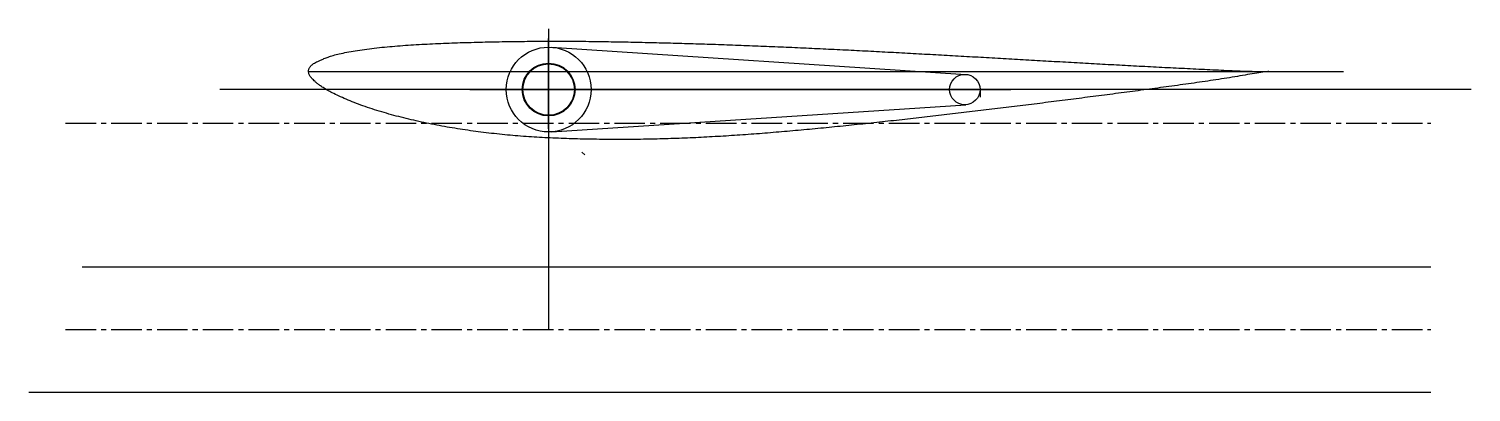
# Model space of a CAD drawing. Header units: millimetres. Extents: x 734 to 2905, y 104 to 2100.
# Drawn here: x 2004 to 2905, y 745 to 972 of the extents above; entities that cross this region are included whole.
import ezdxf

# ---------------------------------------------------------------- set-up
doc = ezdxf.new("R2010")
doc.units = ezdxf.units.MM
doc.linetypes.add('CENTER2', pattern=[28.575, 19.05, -3.175, 3.175, -3.175])

msp = doc.modelspace()

# ---------------------------------------------------------------- linework, layer by layer
for p, q in [((2328.722, 971.731), (2328.722, 893.542)), ((2328.722, 909.155), (2328.722, 965.685)), ((2330.455, 960.241), (2589.343, 943.277)), ((2279.538, 933.797), (2617.415, 933.797)), ((2328.722, 933.797), (2328.722, 783.797)), ((2328.722, 933.797), (2588.722, 933.797)), ((2330.455, 907.354), (2589.343, 924.318)), ((2037.301, 822.922), (2879.819, 822.922)), ((2003.981, 744.672), (2879.819, 744.672))]:
    msp.add_line(p, q)
at = {"color": 3}
for p, q in [((2328.722, 964.019), (2328.722, 903.576)), ((2178.775, 945.135), (2825.421, 945.135)), ((2905.071, 933.797), (2123.331, 933.797)), ((2905.071, 933.797), (2123.331, 933.797))]:
    msp.add_line(p, q, dxfattribs=at)
at = {"color": 2, "true_color": 0xf1eb1f}
msp.add_line((2598.222, 933.797), (2598.222, 929.047), dxfattribs=at)
at = {"linetype": 'CENTER2'}
for p, q in [((2026.931, 912.797), (2879.819, 912.797)), ((2026.931, 783.797), (2879.819, 783.797))]:
    msp.add_line(p, q, dxfattribs=at)
at = {"color": 143}
msp.add_line((2349.437, 894.566), (2351.294, 893.081), dxfattribs=at)
for centre, radius in [((2328.722, 933.797), 26.5), ((2328.722, 933.797), 16.5), ((2588.722, 933.797), 9.5)]:
    msp.add_circle(centre, radius)
at = {"color": 3}
msp.add_circle((2328.722, 933.797), 16.075, dxfattribs=at)
msp.add_circle((2328.722, 933.797), 16.075, dxfattribs=at)
msp.add_circle((2328.722, 933.797), 16.075, dxfattribs=at)
msp.add_spline([(2778.722, 945.135), (2776.013, 945.1), (2771.145, 945.121), (2765.432, 945.256), (2759.076, 945.484), (2752.352, 945.776), (2745.414, 946.103), (2738.393, 946.444), (2731.334, 946.789), (2724.264, 947.136), (2717.187, 947.492), (2710.098, 947.854), (2703.007, 948.218), (2695.93, 948.586), (2688.87, 948.963), (2681.811, 949.349), (2674.753, 949.733), (2667.688, 950.124), (2660.598, 950.524), (2653.499, 950.924), (2646.404, 951.323), (2639.319, 951.723), (2632.232, 952.127), (2625.143, 952.531), (2618.074, 952.933), (2611.036, 953.34), (2604.011, 953.737), (2596.979, 954.135), (2589.936, 954.535), (2582.889, 954.932), (2575.86, 955.326), (2568.838, 955.711), (2561.811, 956.103), (2554.758, 956.486), (2547.682, 956.866), (2540.617, 957.24), (2533.57, 957.613), (2526.551, 957.978), (2519.517, 958.332), (2512.479, 958.687), (2505.424, 959.033), (2498.374, 959.375), (2491.324, 959.701), (2484.248, 960.024), (2477.188, 960.339), (2470.137, 960.64), (2463.072, 960.93), (2456.005, 961.211), (2448.938, 961.482), (2441.881, 961.743), (2434.836, 961.99), (2427.778, 962.222), (2420.718, 962.445), (2413.665, 962.654), (2406.601, 962.853), (2399.55, 963.039), (2392.502, 963.21), (2385.441, 963.369), (2378.386, 963.518), (2371.355, 963.651), (2364.321, 963.765), (2357.294, 963.865), (2350.297, 963.941), (2343.299, 963.993), (2336.31, 964.022), (2329.349, 964.02), (2322.378, 963.985), (2315.374, 963.924), (2308.362, 963.843), (2301.353, 963.742), (2294.353, 963.621), (2287.381, 963.474), (2280.415, 963.296), (2273.463, 963.093), (2266.566, 962.854), (2259.684, 962.571), (2252.833, 962.247), (2246.052, 961.874), (2239.351, 961.436), (2232.692, 960.925), (2226.161, 960.348), (2219.814, 959.683), (2213.709, 958.916), (2207.924, 958.041), (2202.583, 957.088), (2197.94, 956.123), (2194.113, 955.144), (2190.971, 954.115), (2188.371, 953.092), (2186.231, 952.169), (2184.477, 951.379), (2183.037, 950.689), (2181.862, 950.023), (2180.91, 949.329), (2180.154, 948.597), (2179.574, 947.833), (2179.153, 947.054), (2178.871, 946.28), (2178.726, 945.522), (2178.844, 944.018), (2179.127, 943.236), (2179.558, 942.436), (2180.136, 941.61), (2180.86, 940.739), (2181.743, 939.798), (2182.816, 938.765), (2184.126, 937.625), (2185.745, 936.367), (2187.768, 934.981), (2190.317, 933.45), (2193.552, 931.731), (2197.537, 929.788), (2202.173, 927.714), (2207.282, 925.626), (2212.741, 923.608), (2218.489, 921.663), (2224.41, 919.819), (2230.467, 918.084), (2236.643, 916.449), (2242.88, 914.925), (2249.193, 913.508), (2255.574, 912.188), (2262.015, 910.962), (2268.48, 909.83), (2274.98, 908.797), (2281.523, 907.849), (2288.08, 906.995), (2294.683, 906.224), (2301.281, 905.54), (2307.913, 904.945), (2314.583, 904.427), (2321.289, 903.986), (2328.029, 903.611), (2334.787, 903.304), (2341.586, 903.059), (2348.41, 902.87), (2355.269, 902.732), (2362.145, 902.639), (2369.02, 902.592), (2375.902, 902.59), (2382.778, 902.633), (2389.643, 902.725), (2396.521, 902.864), (2403.389, 903.049), (2410.262, 903.284), (2417.156, 903.563), (2424.046, 903.882), (2430.938, 904.247), (2437.857, 904.652), (2444.773, 905.091), (2451.693, 905.568), (2458.627, 906.08), (2465.562, 906.624), (2472.519, 907.202), (2479.486, 907.803), (2486.449, 908.431), (2493.442, 909.083), (2500.433, 909.753), (2507.414, 910.443), (2514.416, 911.156), (2521.442, 911.883), (2528.454, 912.618), (2535.451, 913.37), (2542.47, 914.139), (2549.498, 914.915), (2556.507, 915.7), (2563.533, 916.499), (2570.558, 917.308), (2577.593, 918.125), (2584.611, 918.946), (2591.629, 919.781), (2598.661, 920.622), (2605.687, 921.471), (2612.726, 922.328), (2619.753, 923.191), (2626.791, 924.064), (2633.834, 924.941), (2640.852, 925.82), (2647.862, 926.708), (2654.868, 927.594), (2661.876, 928.491), (2668.9, 929.396), (2675.914, 930.308), (2682.947, 931.23), (2689.982, 932.156), (2696.997, 933.086), (2704.016, 934.028), (2711.04, 934.975), (2718.034, 935.925), (2724.988, 936.885), (2731.919, 937.866), (2738.82, 938.865), (2745.652, 939.883), (2752.387, 940.936), (2759.05, 942.025), (2765.443, 943.095), (2771.186, 944.049), (2776.035, 944.78), (2778.722, 945.135)], degree=3, dxfattribs=at)

doc.saveas('drawing.dxf')
